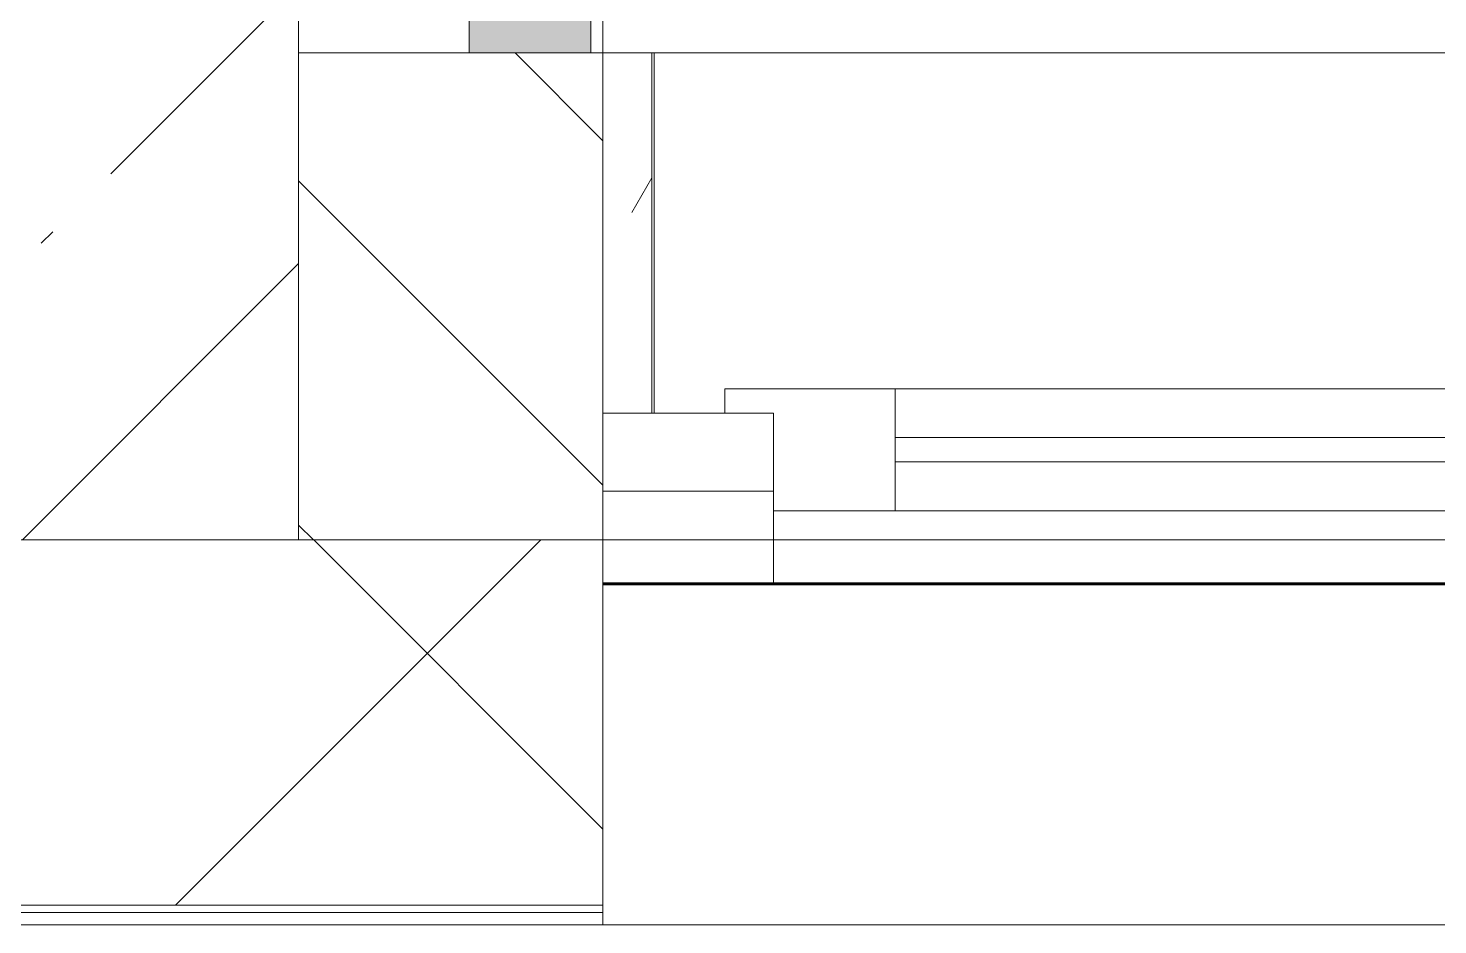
# Model space of a CAD drawing. Header units: millimetres. Extents: x -1113 to 415037, y -3642 to 28069.
# Drawn here: x 22464 to 23043, y -394 to -26 of the extents above; entities that cross this region are included whole.
import ezdxf

# ---------------------------------------------------------------- set-up
doc = ezdxf.new("R2010")
doc.units = ezdxf.units.MM
for name, color, linetype, lineweight in [('0) Стена 3.93м', 3, 'Continuous', 60), ('1) Окна 2.25м-', 6, 'Continuous', 60), ('A-GLAZ', 7, 'Continuous', 9), ('A-GLAZ-1', 7, 'Continuous', 5), ('A-WALL', 7, 'Continuous', 5), ('I-WALL', 7, 'Continuous', 5), ('S-COLS', 7, 'Continuous', 9), ('S-COLS-1', 7, 'Continuous', 5)]:
    doc.layers.add(name, color=color, linetype=linetype, lineweight=lineweight)
doc.layers.add('A-WALL-1', color=9, linetype='Continuous', lineweight=5, true_color=0x808080)
doc.layers.add('A-WALL-FNSH-1', color=9, linetype='Continuous', lineweight=5, true_color=0x808080)

# ---------------------------------------------------------------- blocks, each defined once
blk = doc.blocks.new('120_Окно_СКБ_2Ст - 120_Окно_СКБ_2Ст 2800х2500_створка_-22445922-Объем проектирования 1 этажа')
at = {"layer": 'A-GLAZ'}
for p, q in [((1330, -127), (1330, -57)), ((1330, -57), (1400, -57)), ((1400, -57), (1400, -127)), ((1330, -87), (570, -87)), ((1280, -137), (1280, -87)), ((1330, -127), (1330, -87)), ((1400, -127), (1330, -127)), ((1350, -127), (1330, -127)), ((1350, -137), (1350, -127)), ((550, -137), (1350, -137)), ((1350, -137), (550, -137))]:
    blk.add_line(p, q, dxfattribs=at)
at = {"layer": 'A-GLAZ-1'}
for p, q in [((1400, -57), (-1400, -57)), ((620, -107), (1280, -107)), ((1280, -117), (620, -117)), ((1350, -127), (1380, -127))]:
    blk.add_line(p, q, dxfattribs=at)
blk = doc.blocks.new('BSC_Колонна _Прямоугольная - 600х600-V154-Объем проектирования 1 этажа')
at = {"layer": 'S-COLS-1'}
h = blk.add_hatch(dxfattribs=at)
h.set_pattern_fill('FP_156', color=256, style=0, pattern_type=2)
h.set_pattern_definition([(45, (-22210, -200), (-114.0493, 114.0493), []), (45, (-22095.95, -200), (-114.0493, 114.0493), [201.613, -40.323, 6.706, -33.617])])
h.paths.add_polyline_path([(300, -300), (300, 300), (-300, 300), (-300, -300)])
for p, q in [((300, -300), (300, 300)), ((-300, -300), (300, -300))]:
    blk.add_line(p, q, dxfattribs=at)
blk = doc.blocks.new('1floor')
at = {"layer": 'A-WALL'}
h = blk.add_hatch(dxfattribs=at)
h.set_pattern_fill('FP_2', color=256, style=0, pattern_type=2)
h.set_pattern_definition([(135, (0, 0), (-70.71068, -70.71068), [])])
h.paths.add_polyline_path([(7660, -100), (7660, 100), (6830, 100), (6830, -100)])
h.paths.add_polyline_path([(19360, -100), (20710, -100), (20710, 100), (19360, 100), (19360, -80)])
h.paths.add_polyline_path([(14860, -100), (15610, -100), (15610, 100), (14860, 100), (14860, -80)])
h.paths.add_polyline_path([(16510, -100), (16660, -100), (16660, 100), (16510, 100), (16510, -98)])
h.paths.add_polyline_path([(21610, -100), (21910, -100), (21910, 100), (21610, 100), (21610, -80)])
h.paths.add_polyline_path([(9910, -100), (9910, 100), (9159.74, 99.99), (9159.74, -100), (9359.74, -100)])
h.paths.add_polyline_path([(22510, -100), (22635, -100), (22635, 100), (22510, 100), (22510, -80)])
h.paths.add_polyline_path([(12055.57, -100), (12160, -100), (12160, 100), (12010, 100), (12010, -100)])
h.paths.add_polyline_path([(27310, -100), (28309.74, -100), (28309.74, 100), (27310, 100), (27310, -80)])
h.paths.add_polyline_path([(26410, -100), (26410, 100), (26160, 100), (26160, -100)])
h.paths.add_polyline_path([(25435, -100), (25560, -100), (25560, 100), (25435, 100), (25435, -80)])
h = blk.add_hatch(dxfattribs=at)
h.set_pattern_fill('FP_24', color=256, style=0, pattern_type=2)
h.set_pattern_definition([(45, (0, 0), (-141.42136, 141.42136), []), (135, (0, 0), (-141.42136, -141.42136), [])])
h.paths.add_polyline_path([(75692.06, -250), (75700, -250), (75700, -100), (73980, -100), (73980, -250), (75480, -250)])
h.paths.add_polyline_path([(70660, -250), (70660, -100), (67060, -100), (67060, -250), (69821.35, -250)])
h.paths.add_polyline_path([(72236.07, -250), (72280, -250), (72280, -100), (71560, -101.79), (71560, -250), (72080, -250)])
h.paths.add_polyline_path([(65160, -250), (66160, -250), (66160, -100), (65160, -100), (65160, -118)])
h.paths.add_polyline_path([(63710, -250), (64260, -250), (64260, -100), (63710, -100), (63710, -121.31)])
h.paths.add_polyline_path([(60910, -250), (61610, -250), (61610, -100), (60910, -100), (60910, -128.27)])
h.paths.add_polyline_path([(60010, -250), (60010, -100), (59260, -100), (59260, -250)])
h.paths.add_polyline_path([(57160, -250), (57160, -100), (56410, -100), (56410, -250)])
h.paths.add_polyline_path([(53310, -250), (53310, -100), (51871.54, -100), (51871.54, -250)])
h.paths.add_polyline_path([(49771.54, -250), (49771.54, -100), (49060, -100), (49060, -250), (49190.71, -250)])
h.paths.add_polyline_path([(48160, -250), (48160, -100), (47410, -100), (47410, -250)])
h.paths.add_polyline_path([(44310, -250), (44310, -100), (42737.54, -100), (42737.54, -250)])
h.paths.add_polyline_path([(38875.4, -250), (39040, -250), (39040, -100), (37990, -100), (37990, -250)])
h.paths.add_polyline_path([(40637.54, -250), (40637.54, -100), (39940, -100), (39940, -250)])
h.paths.add_polyline_path([(36812.33, -250), (37090, -250), (37090, -100), (35970, -100), (35970, -250)])
h.paths.add_polyline_path([(33870, -250), (33870, -100), (33010, -100), (33010, -250)])
h.paths.add_polyline_path([(30210, -250), (30210, -100), (29209.74, -100), (29209.74, -250)])
h.paths.add_polyline_path([(28309.74, -250), (28309.74, -100), (27310, -100), (27310, -250)])
h.paths.add_polyline_path([(26410, -250), (26410, -100), (25435, -100), (25435, -250)])
h.paths.add_polyline_path([(22635, -250), (22635, -100), (21610, -100), (21610, -250)])
h.paths.add_polyline_path([(19360, -250), (20710, -250), (20710, -100), (19360, -100), (19360, -231.59)])
h.paths.add_polyline_path([(17260, -250), (17260, -100), (16510, -100), (16510, -250)])
h.paths.add_polyline_path([(14860, -250), (15610, -250), (15610, -100), (14860, -100), (14860, -242.78)])
h.paths.add_polyline_path([(12055.57, -250), (12760, -248), (12760, -100), (12010, -100), (12010, -250)])
h.paths.add_polyline_path([(7929.44, -250), (8259.74, -250), (8259.74, -100), (6830, -100), (6830, -250), (7660, -250)])
h.paths.add_polyline_path([(9159.74, -250), (9910, -250), (9910, -100), (9159.74, -100), (9159.74, -118)])
h.paths.add_polyline_path([(110, -250), (3730, -250), (3730, -100), (-260, -100), (-260, -250), (-110, -250)])
at = {"layer": 'I-WALL'}
h = blk.add_hatch(dxfattribs=at)
h.set_pattern_fill('FP_192', color=256, style=0, pattern_type=2)
h.set_pattern_definition([(45, (0, 0), (-212.132, 212.132), []), (135, (0, 0), (-212.132, -212.132), [])])
h.paths.add_polyline_path([(22630, 100), (22635, 100), (22635, 150), (22642.5, 150), (22642.5, 507.5), (22630, 507.5), (22630, 120)])
blk.add_hatch(color=256, dxfattribs=at).paths.add_polyline_path([(22630, 100), (22630, 495), (22580, 495), (22580, 100)])
h = blk.add_hatch(dxfattribs=at)
h.set_pattern_fill('FP_191', color=256, style=0, pattern_type=2)
h.set_pattern_definition([(0, (0, 0), (243.84, 60.96), [20.117, -162.763, 20.117, -162.763, -975.36]), (0, (0, 0), (243.84, 60.96), [-365.76, 20.117, -345.643, 20.117, -162.763, -426.72]), (0, (0, 0), (243.84, 60.96), [-914.4, 20.117, -101.803, 20.117, -284.683]), (120, (91.44, 30.48), (-174.71291, 180.69163), [20.117, -162.763, 20.117, -162.763, -975.36]), (120, (91.44, 30.48), (-174.71291, 180.69163), [-365.76, 20.117, -345.643, 20.117, -162.763, -426.72]), (120, (91.44, 30.48), (-174.71291, 180.69163), [-914.4, 20.117, -101.803, 20.117, -284.683]), (240, (121.92, 152.4), (-69.12709, -241.65163), [20.117, -162.763, 20.117, -162.763, -975.36]), (240, (121.92, 152.4), (-69.12709, -241.65163), [-365.76, 20.117, -345.643, 20.117, -162.763, -426.72]), (240, (121.92, 152.4), (-69.12709, -241.65163), [-914.4, 20.117, -101.803, 20.117, -284.683])])
h.paths.add_polyline_path([(22655, -48), (22655, 100), (22635, 100), (22635, -48)])
at = {"layer": 'A-WALL'}
for p, q in [((22630, 100), (22630, 495)), ((22510, -100), (22635, -100)), ((22635, -100), (25560, -100)), ((21610, -250), (22635, -250)), ((21610, -253), (22635, -253)), ((25435, -258), (22635, -258))]:
    blk.add_line(p, q, dxfattribs=at)
at = {"layer": 'A-WALL-1'}
for p, q in [((22580, 445), (22580, 100)), ((22635, -250), (22635, 150)), ((22655, 100), (22510, 100)), ((22655, -48), (22655, 100)), ((22635, -48), (22655, -48))]:
    blk.add_line(p, q, dxfattribs=at)
at = {"layer": 'A-WALL-FNSH-1'}
for p, q in [((22656, 100), (22655, 100)), ((22656, -48), (22656, 100)), ((22655, -48), (22656, -48)), ((22635, -258), (22635, -250)), ((21610, -258), (22635, -258))]:
    blk.add_line(p, q, dxfattribs=at)
at = {"layer": 'I-WALL'}
for p, q in [((25414, 100), (22656, 100)), ((22705, -80), (22635, -80))]:
    blk.add_line(p, q, dxfattribs=at)
at = {"layer": 'A-GLAZ', "color": 3, "rotation": 180}
blk.add_blockref('120_Окно_СКБ_2Ст - 120_Окно_СКБ_2Ст 2800х2500_створка_-22445922-Объем проектирования 1 этажа', (24035, -175), dxfattribs=at)
at = {"layer": 'S-COLS'}
blk.add_blockref('BSC_Колонна _Прямоугольная - 600х600-V154-Объем проектирования 1 этажа', (22210, 200), dxfattribs=at)

msp = doc.modelspace()

# ---------------------------------------------------------------- linework, layer by layer
at = {"layer": '1) Окна 2.25м-'}
msp.add_lwpolyline([(22699.7, -254.06), (25499.7, -254.06)], dxfattribs=at)

# ---------------------------------------------------------------- block references
at = {"layer": '0) Стена 3.93м'}
msp.add_blockref('1floor', (64.7, -136.06), dxfattribs=at)

doc.saveas('drawing.dxf')
